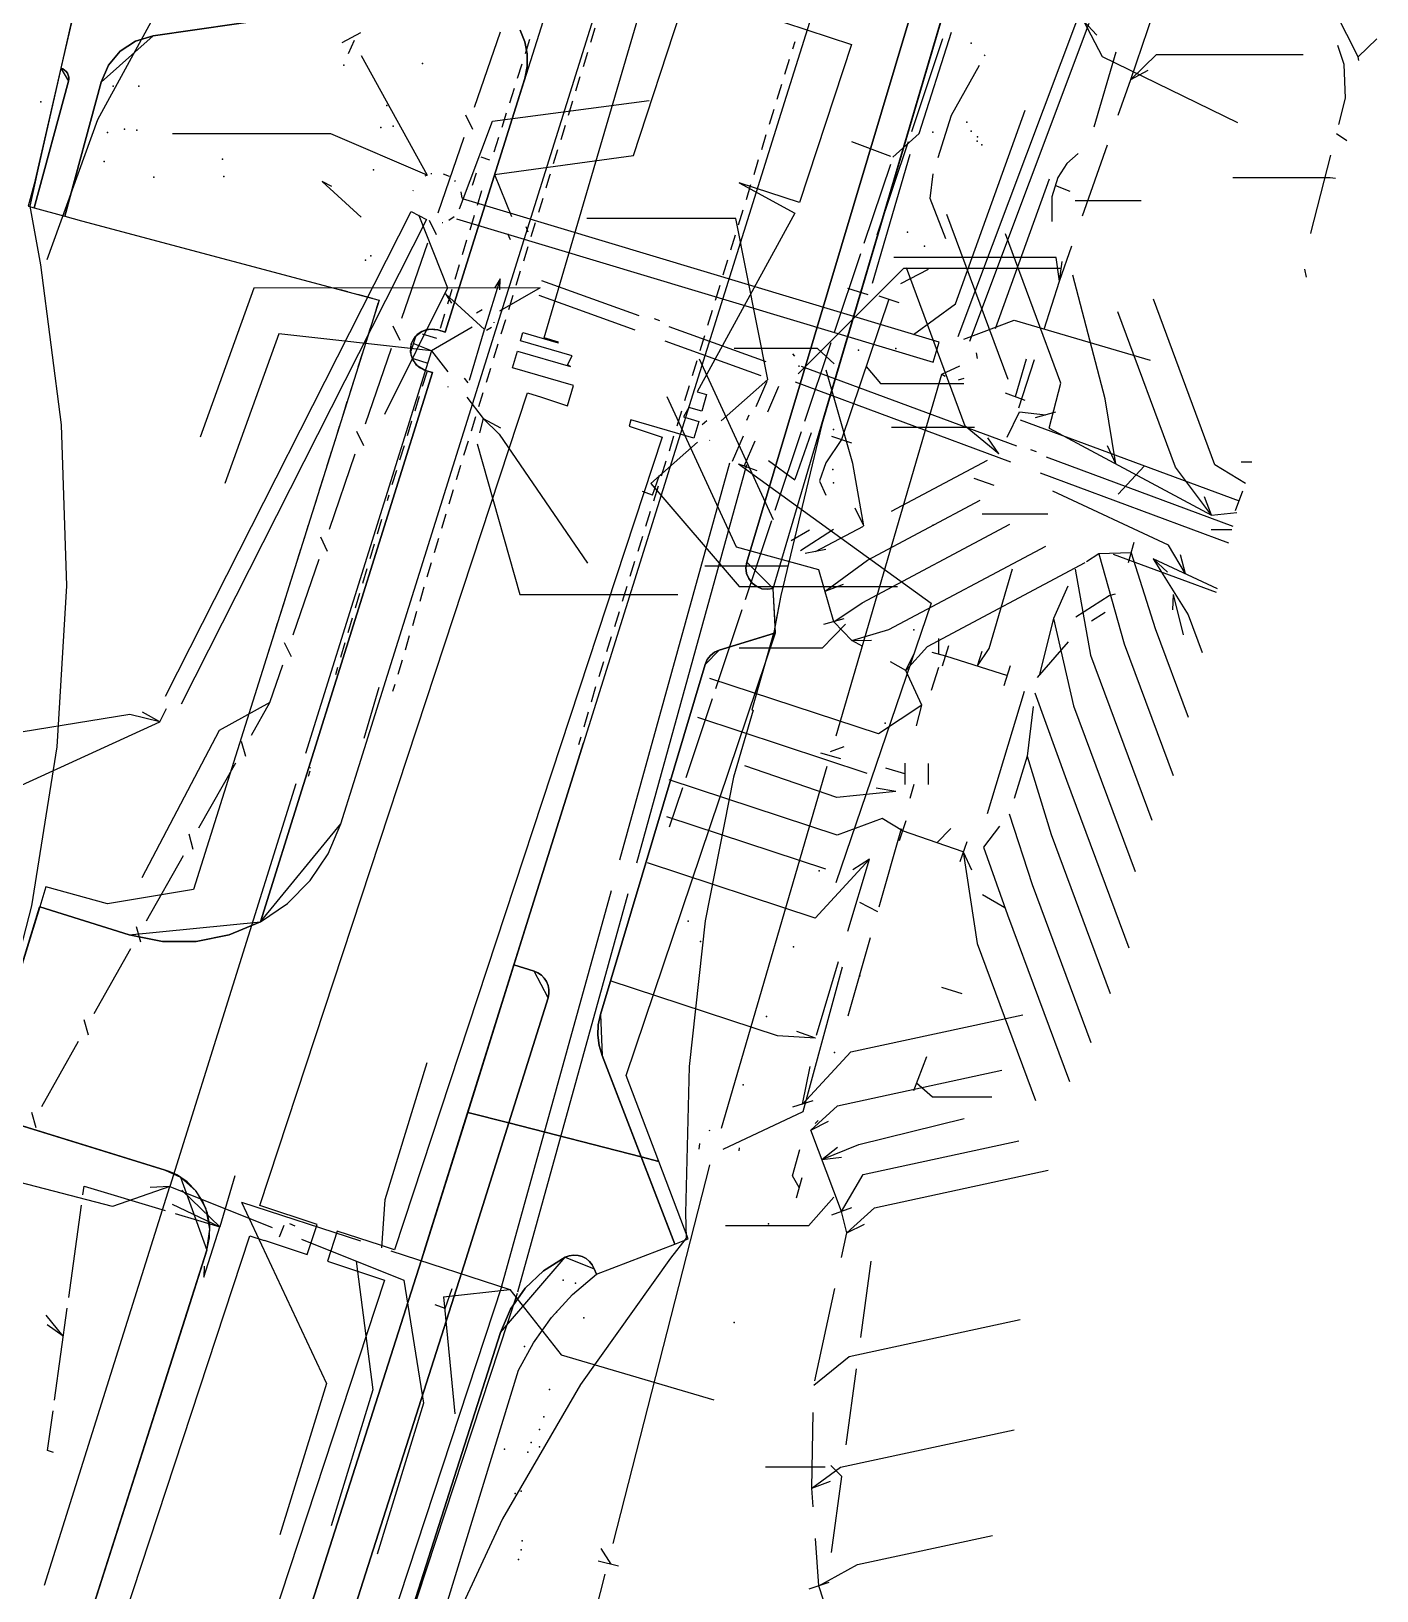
# Model space of a CAD drawing. Header units: metres. Extents: x -3782 to -2031, y 18790 to 19846.
# Drawn here: x -2142.6 to -2079, y 19053.6 to 19127.3 of the extents above; entities that cross this region are included whole.
import ezdxf

# ---------------------------------------------------------------- set-up
doc = ezdxf.new("R2010")
doc.units = ezdxf.units.M
for name, color, linetype in [('BOUNDARY', 7, 'Continuous'), ('CURB', 7, 'Continuous'), ('ELECTR_CABLE', 7, 'Continuous'), ('ELECTR_CABLE_COMM', 7, 'Continuous'), ('GRASS', 7, 'Continuous'), ('GROUND', 7, 'Continuous'), ('OVERHEAD_POWER_LINE', 7, 'Continuous'), ('ROAD', 7, 'Continuous'), ('SEWER', 7, 'Continuous'), ('SIDEWALK_PATH', 7, 'Continuous'), ('TREE', 7, 'Continuous'), ('WATER_PIPELINE', 7, 'Continuous')]:
    doc.layers.add(name, color=color, linetype=linetype)

msp = doc.modelspace()

# ---------------------------------------------------------------- linework, layer by layer
at = {"layer": 'BOUNDARY'}
for points in [[(-2091.079, 19156.528), (-2105.204, 19108.725), (-2107.142, 19100.647), (-2107.467, 19098.893), (-2108.511, 19095.242), (-2108.447, 19095.223), (-2109.368, 19092.055), (-2110.718, 19085.263), (-2111.475, 19078.379), (-2111.634, 19071.456), (-2111.61, 19070.267), (-2112.345, 19069.33), (-2116.601, 19063.353), (-2120.292, 19057.011), (-2123.386, 19050.358)], [(-2157.406, 19035.414), (-2148.479, 19064.667), (-2148.451, 19064.76), (-2147.993, 19066.266), (-2145.533, 19074.277), (-2144.415, 19078.288), (-2143.396, 19082.346), (-2143.465, 19082.363), (-2142.536, 19085.97), (-2141.348, 19093.495), (-2140.88, 19101.098), (-2141.138, 19108.712), (-2142.119, 19116.267), (-2142.615, 19119.043), (-2142.255, 19120.694), (-2140.584, 19128.065)]]:
    msp.add_lwpolyline(points, dxfattribs=at)
at = {"layer": 'CURB'}
for points in [[(-2089.651, 19166.032), (-2108.742, 19102.222), (-2107.493, 19100.979)], [(-2136.803, 19127.099), (-2123.015, 19129.089)], [(-2116.118, 19126.795), (-2115.913, 19127.466)], [(-2139.271, 19124.911), (-2136.803, 19127.099)], [(-2119.012, 19126.92), (-2119.228, 19126.238)], [(-2106.572, 19126.474), (-2106.462, 19126.828)], [(-2116.47, 19125.647), (-2116.265, 19126.317)], [(-2106.94, 19125.288), (-2106.72, 19125.997)], [(-2141.171, 19125.566), (-2140.813, 19124.951)], [(-2119.379, 19125.761), (-2119.595, 19125.078)], [(-2116.821, 19124.499), (-2116.616, 19125.169)], [(-2140.813, 19124.951), (-2142.427, 19118.968)], [(-2140.979, 19118.577), (-2139.271, 19124.911)], [(-2119.746, 19124.602), (-2119.962, 19123.919)], [(-2107.308, 19124.102), (-2107.088, 19124.811)], [(-2117.173, 19123.351), (-2116.968, 19124.021)], [(-2120.112, 19123.443), (-2120.328, 19122.76)], [(-2107.676, 19122.917), (-2107.456, 19123.625)], [(-2120.479, 19122.284), (-2120.695, 19121.601)], [(-2117.525, 19122.202), (-2117.319, 19122.873)], [(-2108.04, 19121.729), (-2107.823, 19122.439)], [(-2117.876, 19121.054), (-2117.671, 19121.724)], [(-2120.897, 19121.225), (-2121.297, 19121.355)], [(-2108.402, 19120.542), (-2108.186, 19121.251)], [(-2121.544, 19120.6), (-2121.733, 19120.021)], [(-2118.229, 19119.906), (-2118.05, 19120.487)], [(-2118.05, 19120.487), (-2118.023, 19120.576)], [(-2108.765, 19119.355), (-2108.548, 19120.064)], [(-2121.289, 19119.763), (-2121.495, 19119.078)], [(-2118.582, 19118.758), (-2118.376, 19119.428)], [(-2142.427, 19118.968), (-2140.979, 19118.577)], [(-2121.638, 19118.599), (-2121.844, 19117.913)], [(-2109.128, 19118.167), (-2108.911, 19118.876)], [(-2118.935, 19117.61), (-2118.729, 19118.28)], [(-2121.988, 19117.434), (-2122.194, 19116.749)], [(-2119.288, 19116.463), (-2119.082, 19117.133)], [(-2109.491, 19116.98), (-2109.274, 19117.689)], [(-2109.854, 19115.792), (-2109.637, 19116.502)], [(-2122.337, 19116.27), (-2122.543, 19115.585)], [(-2119.641, 19115.315), (-2119.435, 19115.985)], [(-2127.97, 19115.112), (-2127.623, 19115.016)], [(-2127.141, 19114.883), (-2126.448, 19114.691)], [(-2122.687, 19115.106), (-2122.893, 19114.42)], [(-2119.995, 19114.167), (-2119.788, 19114.837)], [(-2110.216, 19114.605), (-2110, 19115.314)], [(-2126.18, 19114.442), (-2126.396, 19113.756)], [(-2110.579, 19113.418), (-2110.363, 19114.127)], [(-2123.036, 19113.941), (-2123.242, 19113.256)], [(-2120.348, 19113.019), (-2120.142, 19113.689)], [(-2126.546, 19113.279), (-2126.762, 19112.593)], [(-2124.405, 19112.868), (-2124.618, 19112.185)], [(-2123.39, 19112.785), (-2124.074, 19112.998)], [(-2110.942, 19112.23), (-2110.725, 19112.939)], [(-2126.912, 19112.116), (-2127.128, 19111.43)], [(-2120.701, 19111.871), (-2120.495, 19112.541)], [(-2123.601, 19111.177), (-2131.737, 19085.223)], [(-2124.508, 19111.843), (-2123.824, 19111.63)], [(-2123.874, 19111.204), (-2124.085, 19110.52)], [(-2121.054, 19110.724), (-2120.848, 19111.394)], [(-2111.305, 19111.043), (-2111.088, 19111.752)], [(-2127.278, 19110.953), (-2127.494, 19110.267)], [(-2111.668, 19109.855), (-2111.451, 19110.565)], [(-2127.644, 19109.79), (-2127.86, 19109.104)], [(-2124.232, 19110.042), (-2124.443, 19109.358)], [(-2121.407, 19109.576), (-2121.201, 19110.246)], [(-2121.76, 19108.428), (-2121.554, 19109.098)], [(-2112.036, 19108.67), (-2111.815, 19109.378)], [(-2128.01, 19108.627), (-2128.226, 19107.941)], [(-2124.59, 19108.88), (-2124.8, 19108.196)], [(-2112.405, 19107.484), (-2112.185, 19108.192)], [(-2128.376, 19107.464), (-2128.592, 19106.778)], [(-2124.948, 19107.718), (-2125.158, 19107.034)], [(-2122.113, 19107.28), (-2121.907, 19107.95)], [(-2122.403, 19106.339), (-2122.26, 19106.802)], [(-2112.774, 19106.299), (-2112.554, 19107.007)], [(-2128.742, 19106.301), (-2128.958, 19105.615)], [(-2125.305, 19106.556), (-2125.516, 19105.872)], [(-2122.465, 19106.132), (-2122.403, 19106.339)], [(-2125.663, 19105.394), (-2125.75, 19105.112)], [(-2122.811, 19104.982), (-2122.609, 19105.653)], [(-2113.143, 19105.113), (-2112.923, 19105.821)], [(-2129.108, 19105.138), (-2129.324, 19104.451)], [(-2123.156, 19103.832), (-2122.954, 19104.503)], [(-2113.512, 19103.928), (-2113.292, 19104.636)], [(-2129.474, 19103.975), (-2129.69, 19103.288)], [(-2126.012, 19104.23), (-2126.216, 19103.544)], [(-2126.358, 19103.064), (-2126.562, 19102.378)], [(-2123.501, 19102.682), (-2123.3, 19103.353)], [(-2113.882, 19102.742), (-2113.661, 19103.45)], [(-2129.84, 19102.811), (-2129.996, 19102.316)], [(-2130.206, 19101.648), (-2130.422, 19100.962)], [(-2126.705, 19101.899), (-2126.908, 19101.213)], [(-2123.847, 19101.531), (-2123.645, 19102.203)], [(-2114.251, 19101.557), (-2114.03, 19102.265)], [(-2124.192, 19100.381), (-2123.991, 19101.052)], [(-2114.62, 19100.371), (-2114.399, 19101.079)], [(-2130.572, 19100.485), (-2130.788, 19099.799)], [(-2127.051, 19100.734), (-2127.255, 19100.047)], [(-2127.397, 19099.568), (-2127.601, 19098.882)], [(-2124.538, 19099.231), (-2124.336, 19099.902)], [(-2114.989, 19099.186), (-2114.769, 19099.894)], [(-2130.938, 19099.322), (-2131.154, 19098.636)], [(-2124.883, 19098.081), (-2124.682, 19098.752)], [(-2107.379, 19098.872), (-2110.043, 19098.06), (-2110.71, 19097.39), (-2115.661, 19080.842), (-2115.586, 19078.903), (-2112.151, 19069.99)], [(-2115.358, 19098), (-2115.138, 19098.709)], [(-2131.304, 19098.159), (-2131.412, 19097.816)], [(-2127.743, 19098.403), (-2127.947, 19097.717)], [(-2128.09, 19097.237), (-2128.192, 19096.894)], [(-2125.229, 19096.931), (-2125.027, 19097.602)], [(-2115.727, 19096.815), (-2115.507, 19097.523)], [(-2125.473, 19096.116), (-2125.372, 19096.452)], [(-2116.086, 19095.626), (-2115.876, 19096.337)], [(-2116.439, 19094.436), (-2116.229, 19095.147)], [(-2117.956, 19088.91), (-2116.46, 19093.682)], [(-2116.687, 19093.601), (-2116.581, 19093.957)], [(-2131.737, 19085.223), (-2127.93, 19089.856), (-2127.318, 19091.807)], [(-2119.152, 19085.094), (-2117.956, 19088.91)], [(-2138.794, 19084.875), (-2137.934, 19084.608), (-2131.737, 19085.223)], [(-2124.007, 19069.609), (-2119.152, 19085.094)], [(-2122.098, 19069.01), (-2118.14, 19081.636), (-2118.799, 19082.891), (-2119.751, 19083.185)], [(-2144.947, 19076.185), (-2136.235, 19073.489), (-2135.519, 19073.159)], [(-2135.519, 19073.159), (-2134.263, 19069.709)], [(-2166.608, 18954.059), (-2142.045, 19013.167), (-2124.015, 19069.583)], [(-2134.73, 19014.531), (-2135.257, 19014.428), (-2136.402, 19015.713), (-2120.391, 19065.812), (-2117.33, 19069.366), (-2115.953, 19068.826), (-2115.853, 19068.563)], [(-2134.263, 19069.709), (-2135.184, 19066.825)], [(-2174.459, 18936.192), (-2140.137, 19012.567), (-2122.098, 19069.01)], [(-2135.184, 19066.825), (-2141.273, 19047.774)]]:
    msp.add_lwpolyline(points, dxfattribs=at)
at = {"layer": 'ELECTR_CABLE'}
for points in [[(-2079.837, 19126.11), (-2081.446, 19129.287)], [(-2090.591, 19125.028), (-2089.518, 19128.179)], [(-2099.488, 19126.959), (-2100.96, 19122.556)], [(-2100.6, 19122.485), (-2099.059, 19127.275)], [(-2080.502, 19125.738), (-2080.808, 19126.642)], [(-2079.837, 19126.11), (-2078.961, 19126.961)], [(-2097.502, 19126.149), (-2097.476, 19126.196)], [(-2091.299, 19126.327), (-2092.34, 19122.771)], [(-2090.591, 19125.028), (-2089.371, 19126.213)], [(-2089.371, 19126.213), (-2082.435, 19126.213)], [(-2079.819, 19125.923), (-2079.837, 19126.11)], [(-2099.068, 19123.339), (-2097.746, 19125.712)], [(-2090.591, 19125.028), (-2089.771, 19125.476)], [(-2080.443, 19124.144), (-2080.502, 19125.738)], [(-2091.185, 19123.352), (-2090.591, 19125.028)], [(-2080.761, 19122.907), (-2080.443, 19124.144)], [(-2099.693, 19121.352), (-2099.068, 19123.339)], [(-2101.838, 19121.367), (-2100.6, 19122.485)], [(-2080.87, 19122.483), (-2080.385, 19122.141)], [(-2103.794, 19122.097), (-2101.95, 19121.409)], [(-2101.119, 19122.082), (-2102.591, 19117.679)], [(-2093.073, 19121.529), (-2093.608, 19121.057)], [(-2092.873, 19118.587), (-2091.686, 19121.939)], [(-2082.082, 19117.769), (-2081.134, 19121.455)], [(-2101.958, 19121.007), (-2103.204, 19117.274)], [(-2093.608, 19121.057), (-2094.035, 19120.394)], [(-2100.069, 19119.401), (-2099.939, 19120.571)], [(-2094.035, 19120.394), (-2094.327, 19119.483)], [(-2094.154, 19120.023), (-2093.476, 19119.757)], [(-2081.169, 19120.387), (-2085.764, 19120.387)], [(-2080.912, 19120.359), (-2081.169, 19120.387)], [(-2099.333, 19117.496), (-2100.069, 19119.401)], [(-2094.327, 19119.483), (-2094.327, 19118.325)], [(-2093.22, 19119.309), (-2090.105, 19119.309)], [(-2096.389, 19110.849), (-2099.286, 19118.647)], [(-2082.085, 19117.748), (-2082.082, 19117.769)], [(-2093.896, 19110.683), (-2096.514, 19117.73)], [(-2093.967, 19115.498), (-2093.374, 19117.174)], [(-2103.362, 19116.8), (-2104.609, 19113.068)], [(-2094.119, 19116.617), (-2101.791, 19116.617)], [(-2093.967, 19115.498), (-2094.119, 19116.617)], [(-2093.967, 19115.498), (-2093.84, 19116.423)], [(-2101.468, 19115.39), (-2100.158, 19116.062)], [(-2098.416, 19108.655), (-2101.192, 19116.127)], [(-2091.81, 19109.938), (-2093.33, 19115.778)], [(-2082.291, 19115.692), (-2082.363, 19116.071)], [(-2103.011, 19114.847), (-2103.96, 19115.16)], [(-2094.693, 19113.224), (-2093.967, 19115.498)], [(-2102.033, 19114.655), (-2104.271, 19108.013)], [(-2102.506, 19114.815), (-2101.559, 19114.495)], [(-2086.611, 19106.815), (-2089.523, 19114.652)], [(-2088.472, 19106.715), (-2091.199, 19114.054)], [(-2105.405, 19112.32), (-2109.337, 19112.32)], [(-2104.767, 19112.593), (-2106.013, 19108.861)], [(-2104.611, 19111.591), (-2105.405, 19112.32)], [(-2107.475, 19104.222), (-2110.972, 19111.817)], [(-2103.737, 19106.878), (-2104.998, 19111.297)], [(-2103.107, 19111.465), (-2102.421, 19110.661)], [(-2095.53, 19111.814), (-2096.052, 19110.036)], [(-2095.876, 19109.52), (-2095.15, 19111.795)], [(-2102.421, 19110.661), (-2098.489, 19110.661)], [(-2094.45, 19108.559), (-2093.896, 19110.683)], [(-2109.237, 19102.925), (-2112.511, 19110.037)], [(-2095.582, 19109.864), (-2096.521, 19110.208)], [(-2091.302, 19106.87), (-2091.81, 19109.938)], [(-2096.437, 19108.127), (-2095.856, 19109.32)], [(-2095.856, 19109.32), (-2094.62, 19109.186)], [(-2095.816, 19108.949), (-2085.475, 19105.124)], [(-2095.103, 19109.055), (-2094.137, 19109.317)], [(-2106.172, 19108.386), (-2107.418, 19104.654)], [(-2106.457, 19106.135), (-2105.681, 19108.347)], [(-2097.977, 19108.585), (-2101.909, 19108.585)], [(-2096.823, 19107.335), (-2098.416, 19108.655)], [(-2094.45, 19108.559), (-2086.772, 19104.439)], [(-2104.271, 19108.013), (-2105, 19106.913)], [(-2104.744, 19108.172), (-2103.797, 19107.853)], [(-2096.823, 19107.335), (-2097.357, 19108.102)], [(-2091.302, 19106.87), (-2091.696, 19107.717)], [(-2106.473, 19106.088), (-2107.717, 19107.006)], [(-2105, 19106.913), (-2105.304, 19106.061)], [(-2103.214, 19103.934), (-2103.737, 19106.878)], [(-2101.906, 19104.63), (-2097.369, 19107.044)], [(-2089.94, 19106.776), (-2091.191, 19105.428)], [(-2086.772, 19104.439), (-2088.472, 19106.715)], [(-2085.174, 19105.935), (-2086.611, 19106.815)], [(-2084.877, 19106.94), (-2085.368, 19106.94)], [(-2105.31, 19106.046), (-2105.004, 19105.385)], [(-2097.055, 19105.837), (-2097.994, 19106.18)], [(-2088.813, 19103.018), (-2094.278, 19105.578)], [(-2086.772, 19104.439), (-2087.11, 19105.31)], [(-2085.648, 19104.655), (-2085.301, 19105.593)], [(-2103.214, 19103.934), (-2103.618, 19104.776)], [(-2103.045, 19102.322), (-2097.717, 19105.157)], [(-2097.623, 19104.509), (-2094.508, 19104.509)], [(-2086.772, 19104.439), (-2085.579, 19104.563)], [(-2107.576, 19104.18), (-2108.822, 19100.447)], [(-2106.207, 19102.777), (-2104.639, 19103.781)], [(-2105.499, 19102.718), (-2103.23, 19103.925)], [(-2103.288, 19100.299), (-2096.307, 19104.013)], [(-2106.651, 19103.243), (-2105.787, 19103.747)], [(-2090.442, 19103.15), (-2090.708, 19102.186)], [(-2085.822, 19103.742), (-2086.793, 19103.742)], [(-2105.334, 19101.864), (-2109.237, 19102.925)], [(-2105.008, 19102.813), (-2105.99, 19102.623)], [(-2105.046, 19100.856), (-2103.045, 19102.322)], [(-2102.025, 19099.035), (-2094.607, 19102.983)], [(-2092.1, 19102.61), (-2092.689, 19102.229)], [(-2090.575, 19102.668), (-2092.1, 19102.61)], [(-2092.1, 19102.61), (-2090.905, 19098.359)], [(-2090.575, 19102.668), (-2089.443, 19099.091)], [(-2086.5, 19100.958), (-2089.539, 19102.382)], [(-2089.539, 19102.382), (-2087.881, 19099.723)], [(-2089.539, 19102.382), (-2088.851, 19101.751)], [(-2087.999, 19101.661), (-2088.813, 19103.018)], [(-2087.999, 19101.661), (-2088.248, 19102.561)], [(-2106.798, 19102.035), (-2110.73, 19102.035)], [(-2104.632, 19099.404), (-2105.334, 19101.864)], [(-2100.197, 19098.237), (-2092.748, 19102.201)], [(-2097.287, 19098.133), (-2096.19, 19101.909)], [(-2093.214, 19101.89), (-2092.5, 19097.827)], [(-2105.046, 19100.856), (-2104.173, 19101.186)], [(-2093.568, 19101.09), (-2094.244, 19099.563)], [(-2104.632, 19099.404), (-2103.288, 19100.299)], [(-2093.188, 19099.634), (-2091.616, 19100.637)], [(-2091.616, 19100.637), (-2091.321, 19100.729)], [(-2088.595, 19100.69), (-2088.617, 19099.963)], [(-2088.595, 19100.69), (-2088.111, 19098.778)], [(-2108.981, 19099.973), (-2110.227, 19096.24)], [(-2104.151, 19099.541), (-2105.113, 19099.267)], [(-2103.781, 19098.523), (-2104.632, 19099.404)], [(-2094.244, 19099.563), (-2094.919, 19096.862)], [(-2094.244, 19099.563), (-2093.298, 19095.433)], [(-2091.81, 19099.833), (-2092.441, 19099.439)], [(-2087.881, 19099.723), (-2087.222, 19097.949)], [(-2104.084, 19099.295), (-2105.174, 19098.153)], [(-2103.781, 19098.523), (-2102.025, 19099.035)], [(-2099.672, 19097.885), (-2099.672, 19098.613)], [(-2089.443, 19099.091), (-2087.885, 19094.897)], [(-2105.174, 19098.153), (-2109.107, 19098.153)], [(-2103.781, 19098.523), (-2102.847, 19098.535)], [(-2103.263, 19098.234), (-2103.781, 19098.523)], [(-2101.23, 19097.098), (-2100.197, 19098.237)], [(-2101.23, 19097.098), (-2100.811, 19097.933)], [(-2099.995, 19097.969), (-2099.344, 19097.8)], [(-2099.496, 19097.324), (-2099.191, 19098.276)], [(-2097.834, 19097.318), (-2097.287, 19098.133)], [(-2097.834, 19097.318), (-2097.61, 19098.01)], [(-2093.555, 19098.46), (-2095.01, 19096.764)], [(-2090.905, 19098.359), (-2088.596, 19092.143)], [(-2101.23, 19097.098), (-2101.953, 19097.502)], [(-2100.013, 19096.168), (-2099.669, 19097.261)], [(-2099.344, 19097.8), (-2096.424, 19096.867)], [(-2096.576, 19096.391), (-2096.272, 19097.343)], [(-2092.5, 19097.827), (-2089.601, 19090.023)], [(-2102.514, 19094.099), (-2110.488, 19096.728)], [(-2100.474, 19095.456), (-2101.23, 19097.098)], [(-2110.385, 19095.766), (-2111.632, 19092.033)], [(-2097.361, 19090.348), (-2095.619, 19096.127)], [(-2095.124, 19096.043), (-2093.63, 19091.909)], [(-2100.474, 19095.456), (-2102.514, 19094.099)], [(-2100.715, 19094.485), (-2100.474, 19095.456)], [(-2095.203, 19095.392), (-2095.488, 19093.049)], [(-2093.298, 19095.433), (-2090.388, 19087.602)], [(-2103.046, 19092.237), (-2111.06, 19094.879)], [(-2101.273, 19092.718), (-2101.279, 19091.718)], [(-2100.165, 19092.711), (-2100.171, 19091.711)], [(-2095.488, 19093.049), (-2096.109, 19091.049)], [(-2095.488, 19093.049), (-2094.361, 19089.348)], [(-2104.492, 19091.094), (-2108.834, 19092.597)], [(-2101.276, 19092.218), (-2102.173, 19092.477)], [(-2104.475, 19089.311), (-2112.415, 19091.929)], [(-2111.79, 19091.559), (-2112.413, 19089.693)], [(-2101.701, 19091.378), (-2104.492, 19091.094)], [(-2101.701, 19091.378), (-2102.622, 19091.535)], [(-2101.021, 19091.072), (-2100.834, 19091.726)], [(-2093.63, 19091.909), (-2090.691, 19083.998)], [(-2105.006, 19087.714), (-2112.516, 19090.191)], [(-2102.346, 19090.104), (-2104.475, 19089.311)], [(-2101.383, 19089.523), (-2102.346, 19090.104)], [(-2101.219, 19089.995), (-2101.547, 19089.051)], [(-2096.334, 19090.326), (-2095.258, 19086.987)], [(-2102.486, 19085.927), (-2101.432, 19089.63)], [(-2098.512, 19088.529), (-2101.383, 19089.523)], [(-2099.759, 19088.961), (-2099.105, 19089.628)], [(-2096.792, 19089.741), (-2097.562, 19088.756)], [(-2094.361, 19089.348), (-2091.57, 19081.836)], [(-2098.348, 19089.001), (-2098.676, 19088.057)], [(-2098.512, 19088.529), (-2097.851, 19084.194)], [(-2098.512, 19088.529), (-2098.129, 19087.677)], [(-2097.562, 19088.756), (-2096.422, 19085.558)], [(-2105.505, 19085.387), (-2113.438, 19088.003)], [(-2102.945, 19088.178), (-2105.505, 19085.387)], [(-2103.97, 19084.777), (-2102.945, 19088.178)], [(-2102.945, 19088.178), (-2103.738, 19087.684)], [(-2095.258, 19086.987), (-2092.482, 19079.515)], [(-2102.553, 19085.693), (-2103.397, 19086.136)], [(-2097.604, 19086.511), (-2096.55, 19085.899)], [(-2096.422, 19085.558), (-2093.495, 19077.68)], [(-2103.952, 19080.782), (-2102.897, 19084.485)], [(-2097.851, 19084.194), (-2095.097, 19076.782)], [(-2105.452, 19079.858), (-2104.403, 19083.34)], [(-2107.299, 19079.834), (-2115.199, 19082.439)], [(-2099.537, 19082.135), (-2098.585, 19081.829)], [(-2103.824, 19079.078), (-2095.701, 19080.833)], [(-2105.491, 19079.73), (-2107.299, 19079.834)], [(-2105.491, 19079.73), (-2106.375, 19080.031)], [(-2106.104, 19076.605), (-2103.824, 19079.078)], [(-2100.254, 19078.836), (-2100.864, 19077.226)], [(-2106.104, 19076.605), (-2105.754, 19078.389)], [(-2104.451, 19076.532), (-2096.68, 19078.211)], [(-2100.718, 19077.613), (-2099.972, 19076.946)], [(-2105.627, 19076.754), (-2106.581, 19076.456)], [(-2105.722, 19075.377), (-2104.451, 19076.532)], [(-2099.972, 19076.946), (-2097.16, 19076.946)], [(-2105.722, 19075.377), (-2104.888, 19075.797)], [(-2105.507, 19075.693), (-2105.364, 19075.824)], [(-2103.45, 19074.705), (-2098.462, 19075.926)], [(-2104.268, 19071.529), (-2105.722, 19075.377)], [(-2106.577, 19073.219), (-2106.244, 19074.456)], [(-2105.2, 19073.995), (-2103.45, 19074.705)], [(-2105.2, 19073.995), (-2104.46, 19074.565)], [(-2103.236, 19073.283), (-2095.887, 19074.871)], [(-2105.2, 19073.995), (-2104.272, 19074.102)], [(-2106.262, 19072.657), (-2106.577, 19073.219)], [(-2106.394, 19072.175), (-2106.13, 19073.139)], [(-2104.268, 19071.529), (-2103.236, 19073.283)], [(-2102.704, 19071.706), (-2094.49, 19073.481)], [(-2140.127, 19072.321), (-2140.072, 19072.721)], [(-2140.072, 19072.721), (-2136.239, 19071.581)], [(-2104.63, 19072.21), (-2105.821, 19070.858)], [(-2140.799, 19067.465), (-2140.196, 19071.826)], [(-2135.76, 19071.439), (-2133.65, 19070.811)], [(-2103.8, 19071.706), (-2104.736, 19071.352)], [(-2104.008, 19070.516), (-2104.268, 19071.529)], [(-2104.008, 19070.516), (-2102.704, 19071.706)], [(-2105.821, 19070.858), (-2109.754, 19070.858)], [(-2104.008, 19070.516), (-2103.175, 19070.938)], [(-2104.261, 19069.355), (-2104.008, 19070.516)], [(-2103.35, 19065.583), (-2102.859, 19069.185)], [(-2105.532, 19063.525), (-2104.581, 19067.89)], [(-2141.471, 19062.609), (-2140.868, 19066.969)], [(-2141.053, 19065.631), (-2141.86, 19066.63)], [(-2141.053, 19065.631), (-2141.813, 19066.174)], [(-2103.903, 19064.676), (-2095.814, 19066.423)], [(-2105.578, 19063.315), (-2103.903, 19064.676)], [(-2104.043, 19060.495), (-2103.553, 19064.097)], [(-2141.8, 19060.23), (-2141.539, 19062.113)], [(-2105.665, 19058.457), (-2105.601, 19062.03)], [(-2104.313, 19059.441), (-2096.099, 19061.216)], [(-2141.512, 19060.145), (-2141.8, 19060.23)], [(-2105.039, 19059.447), (-2107.852, 19059.447)], [(-2105.665, 19058.457), (-2104.313, 19059.441)], [(-2104.246, 19059.013), (-2104.764, 19059.524)], [(-2104.737, 19055.407), (-2104.246, 19059.009)], [(-2105.665, 19058.457), (-2104.79, 19058.785)], [(-2105.602, 19057.565), (-2105.665, 19058.457)], [(-2105.338, 19053.841), (-2105.496, 19056.069)], [(-2103.516, 19054.843), (-2097.125, 19056.223)], [(-2105.338, 19053.841), (-2103.516, 19054.843)], [(-2104.863, 19053.997), (-2105.813, 19053.685)], [(-2104.906, 19052.53), (-2105.338, 19053.841)]]:
    msp.add_lwpolyline(points, dxfattribs=at)
at = {"layer": 'ELECTR_CABLE_COMM'}
for points in [[(-2121.619, 19123.721), (-2120.392, 19127.289)], [(-2121.698, 19122.675), (-2122.027, 19123.348)], [(-2123.334, 19118.734), (-2122.107, 19122.302)], [(-2123.413, 19117.688), (-2123.742, 19118.362)], [(-2125.048, 19113.747), (-2123.821, 19117.316)], [(-2125.128, 19112.701), (-2125.456, 19113.375)], [(-2126.763, 19108.76), (-2125.536, 19112.329)], [(-2126.842, 19107.714), (-2127.171, 19108.388)], [(-2128.477, 19103.774), (-2127.25, 19107.342)], [(-2128.557, 19102.728), (-2128.886, 19103.401)], [(-2130.192, 19098.787), (-2128.965, 19102.355)], [(-2130.271, 19097.741), (-2130.6, 19098.414)], [(-2131.293, 19095.584), (-2130.68, 19097.368)], [(-2131.293, 19095.584), (-2133.684, 19094.264)], [(-2132.163, 19094.043), (-2131.293, 19095.584)], [(-2133.684, 19094.264), (-2137.337, 19087.299)], [(-2132.431, 19093.029), (-2132.632, 19093.751)], [(-2134.641, 19089.656), (-2132.901, 19092.737)], [(-2134.909, 19088.642), (-2135.11, 19089.364)], [(-2137.118, 19085.269), (-2135.378, 19088.35)], [(-2137.387, 19084.254), (-2137.587, 19084.977)], [(-2139.596, 19080.881), (-2137.856, 19083.962)], [(-2139.864, 19079.867), (-2140.065, 19080.589)], [(-2142.073, 19076.494), (-2140.333, 19079.575)], [(-2142.342, 19075.48), (-2142.543, 19076.202)]]:
    msp.add_lwpolyline(points, dxfattribs=at)
at = {"layer": 'GRASS'}
for points in [[(-2084.495, 19173.784), (-2086.909, 19174.409), (-2089.651, 19166.032), (-2108.742, 19102.222), (-2108.784, 19101.954), (-2108.754, 19101.69), (-2108.654, 19101.442), (-2108.49, 19101.227), (-2108.274, 19101.063), (-2108.026, 19100.965), (-2107.761, 19100.936), (-2107.493, 19100.979), (-2088.335, 19165.814), (-2086.584, 19169.416), (-2085.535, 19170.251)], [(-2140.813, 19124.951), (-2140.797, 19125.049), (-2140.8, 19125.147), (-2140.822, 19125.242), (-2140.863, 19125.332), (-2140.921, 19125.412), (-2140.992, 19125.479), (-2141.076, 19125.53), (-2141.168, 19125.565), (-2142.433, 19120.081), (-2142.713, 19119.045), (-2142.428, 19118.967)], [(-2107.379, 19098.872), (-2110.043, 19098.06), (-2110.269, 19097.96), (-2110.461, 19097.809), (-2110.61, 19097.617), (-2110.71, 19097.39), (-2115.661, 19080.842), (-2115.763, 19080.357), (-2115.785, 19079.866), (-2115.726, 19079.378), (-2115.586, 19078.903), (-2113.739, 19074.111), (-2112.904, 19073.897), (-2114.448, 19077.966)], [(-2118.14, 19081.636), (-2118.1, 19081.829), (-2118.099, 19082.025), (-2118.135, 19082.217), (-2118.209, 19082.4), (-2118.318, 19082.565), (-2118.455, 19082.704), (-2118.617, 19082.814), (-2118.799, 19082.891), (-2119.751, 19083.185), (-2121.936, 19076.215), (-2119.996, 19075.717)], [(-2112.904, 19073.897), (-2113.739, 19074.111), (-2112.151, 19069.99), (-2111.514, 19070.235)]]:
    msp.add_lwpolyline(points, close=True, dxfattribs=at)
for points in [[(-2123.015, 19129.089), (-2136.803, 19127.099), (-2137.645, 19126.847), (-2138.364, 19126.374), (-2138.92, 19125.717), (-2139.271, 19124.911), (-2140.981, 19118.567), (-2140.19, 19118.349), (-2126.129, 19114.603), (-2134.894, 19086.754), (-2138.97, 19086.064), (-2141.879, 19086.869), (-2142.171, 19085.923), (-2137.934, 19084.608), (-2136.362, 19084.289), (-2134.773, 19084.288), (-2133.216, 19084.601), (-2131.737, 19085.223), (-2123.601, 19111.177), (-2123.949, 19111.286), (-2124.297, 19111.477), (-2124.536, 19111.777), (-2124.646, 19112.144), (-2124.604, 19112.539), (-2124.413, 19112.887), (-2124.113, 19113.126), (-2123.746, 19113.236), (-2123.351, 19113.194), (-2123.003, 19113.085), (-2119.244, 19125.074), (-2119.124, 19125.654), (-2119.119, 19126.241), (-2119.229, 19126.818), (-2119.451, 19127.367)], [(-2140.137, 19012.567), (-2122.098, 19069.01), (-2119.996, 19075.717), (-2121.936, 19076.215), (-2124.011, 19069.596), (-2142.045, 19013.167)], [(-2134.73, 19014.531), (-2119.541, 19064.038), (-2118.831, 19065.331), (-2117.972, 19066.525), (-2116.976, 19067.606), (-2115.853, 19068.563), (-2115.953, 19068.826), (-2116.047, 19069.012), (-2116.177, 19069.173), (-2116.337, 19069.304), (-2116.522, 19069.4), (-2116.723, 19069.456), (-2116.929, 19069.469), (-2117.134, 19069.439), (-2117.33, 19069.366), (-2118.354, 19068.725), (-2119.222, 19067.901), (-2119.909, 19066.92), (-2120.391, 19065.812), (-2136.402, 19015.713)]]:
    msp.add_lwpolyline(points, dxfattribs=at)
at = {"layer": 'GROUND'}
for points in [[(-2091.079, 19156.528), (-2105.204, 19108.725), (-2107.142, 19100.647), (-2107.4, 19099.255), (-2107.493, 19100.979), (-2107.761, 19100.936), (-2108.026, 19100.965), (-2108.274, 19101.063), (-2108.49, 19101.227), (-2108.654, 19101.442), (-2108.754, 19101.69), (-2108.784, 19101.954), (-2108.742, 19102.222), (-2089.651, 19166.032)], [(-2143.465, 19082.363), (-2142.536, 19085.97), (-2141.348, 19093.495), (-2140.88, 19101.098), (-2141.138, 19108.712), (-2142.119, 19116.267), (-2142.615, 19119.043), (-2142.255, 19120.694), (-2141.152, 19125.559), (-2141.076, 19125.53), (-2140.992, 19125.479), (-2140.921, 19125.412), (-2140.863, 19125.332), (-2140.822, 19125.242), (-2140.8, 19125.147), (-2140.797, 19125.049), (-2140.813, 19124.951), (-2142.427, 19118.968), (-2140.979, 19118.577), (-2139.271, 19124.911), (-2138.92, 19125.717), (-2138.364, 19126.374), (-2137.645, 19126.847), (-2136.803, 19127.099), (-2123.015, 19129.089)], [(-2119.451, 19127.367), (-2119.229, 19126.818), (-2119.119, 19126.241), (-2119.124, 19125.654), (-2119.244, 19125.074), (-2123.003, 19113.085), (-2123.351, 19113.194), (-2123.61, 19113.239), (-2123.868, 19113.216), (-2124.111, 19113.127), (-2124.327, 19112.976), (-2124.495, 19112.774), (-2124.604, 19112.539), (-2124.649, 19112.284), (-2124.626, 19112.022), (-2124.535, 19111.775), (-2124.386, 19111.563), (-2124.188, 19111.397), (-2123.949, 19111.286), (-2123.601, 19111.177), (-2131.737, 19085.223), (-2133.216, 19084.601), (-2134.773, 19084.288), (-2136.362, 19084.289), (-2137.934, 19084.608), (-2142.171, 19085.923), (-2143.463, 19081.74)], [(-2136.402, 19015.713), (-2120.391, 19065.812), (-2119.909, 19066.92), (-2119.222, 19067.901), (-2118.354, 19068.725), (-2117.33, 19069.366), (-2117.134, 19069.439), (-2116.929, 19069.469), (-2116.723, 19069.456), (-2116.522, 19069.4), (-2116.337, 19069.304), (-2116.177, 19069.173), (-2116.047, 19069.012), (-2115.953, 19068.826), (-2115.853, 19068.563), (-2112.151, 19069.99), (-2113.739, 19074.111), (-2115.586, 19078.903), (-2115.726, 19079.378), (-2115.785, 19079.866), (-2115.763, 19080.357), (-2115.661, 19080.842), (-2110.71, 19097.39), (-2110.61, 19097.617), (-2110.461, 19097.809), (-2110.269, 19097.96), (-2110.043, 19098.06), (-2107.482, 19098.841), (-2108.511, 19095.242), (-2108.447, 19095.223), (-2109.368, 19092.055), (-2110.718, 19085.263), (-2111.475, 19078.379), (-2111.634, 19071.456), (-2111.61, 19070.267), (-2112.345, 19069.33), (-2116.601, 19063.353), (-2120.292, 19057.011), (-2123.386, 19050.358)], [(-2142.045, 19013.167), (-2124.011, 19069.596), (-2121.936, 19076.215), (-2119.751, 19083.185), (-2118.799, 19082.891), (-2118.617, 19082.814), (-2118.455, 19082.704), (-2118.318, 19082.565), (-2118.209, 19082.4), (-2118.135, 19082.217), (-2118.099, 19082.025), (-2118.1, 19081.829), (-2118.14, 19081.636), (-2119.996, 19075.717), (-2122.098, 19069.01), (-2140.137, 19012.567)]]:
    msp.add_lwpolyline(points, dxfattribs=at)
at = {"layer": 'OVERHEAD_POWER_LINE'}
for points in [[(-2128.814, 19120.216), (-2126.967, 19118.531)], [(-2128.355, 19119.979), (-2128.814, 19120.216)], [(-2120.396, 19115.603), (-2121.141, 19113.217)], [(-2120.396, 19115.603), (-2120.673, 19115.165)], [(-2120.417, 19115.087), (-2120.396, 19115.603)], [(-2122.988, 19114.902), (-2121.141, 19113.217)], [(-2122.988, 19114.902), (-2122.708, 19114.465)], [(-2121.848, 19110.819), (-2121.141, 19113.217)], [(-2126.837, 19093.906), (-2126.13, 19096.304)], [(-2132.943, 19073.209), (-2133.65, 19070.811)], [(-2135.452, 19072.544), (-2133.65, 19070.811)], [(-2135.908, 19071.885), (-2133.65, 19070.811)], [(-2134.413, 19068.43), (-2133.65, 19070.811)], [(-2134.388, 19068.946), (-2134.413, 19068.43)]]:
    msp.add_lwpolyline(points, dxfattribs=at)
at = {"layer": 'ROAD'}
for points in [[(-2143.463, 19081.741), (-2142.172, 19085.922), (-2142.171, 19085.923), (-2142.17, 19085.923), (-2137.935, 19084.609), (-2137.934, 19084.608), (-2136.363, 19084.289), (-2136.361, 19084.289), (-2134.774, 19084.288), (-2134.772, 19084.288), (-2133.217, 19084.601), (-2133.215, 19084.602), (-2131.738, 19085.223), (-2131.736, 19085.224), (-2130.462, 19086.087), (-2130.46, 19086.088), (-2129.384, 19087.169), (-2129.382, 19087.17), (-2128.531, 19088.436), (-2128.53, 19088.438), (-2127.93, 19089.856), (-2127.93, 19089.857), (-2127.318, 19091.808), (-2115.158, 19130.6)], [(-2105.787, 19127.729), (-2106.887, 19124.221), (-2116.46, 19093.682), (-2117.956, 19088.911), (-2119.153, 19085.094), (-2121.936, 19076.215), (-2124.011, 19069.596), (-2142.045, 19013.167)], [(-2141.273, 19047.775), (-2135.185, 19066.825), (-2134.263, 19069.709), (-2134.263, 19069.71), (-2134.121, 19070.693), (-2134.121, 19070.697), (-2134.301, 19071.647), (-2134.302, 19071.65), (-2134.776, 19072.494), (-2134.778, 19072.497), (-2135.518, 19073.159), (-2135.52, 19073.16), (-2135.689, 19073.259), (-2135.69, 19073.26), (-2135.866, 19073.348), (-2136.048, 19073.424), (-2136.048, 19073.425), (-2136.235, 19073.489), (-2144.947, 19076.184)]]:
    msp.add_lwpolyline(points, dxfattribs=at)
at = {"layer": 'SEWER'}
for points in [[(-2114.787, 19139.11), (-2120.669, 19120.545)], [(-2133.825, 19133.42), (-2139.443, 19123.122)], [(-2114.092, 19121.444), (-2111.877, 19128.22)], [(-2093.115, 19127.915), (-2098.767, 19112.874)], [(-2098.206, 19112.66), (-2092.554, 19127.702)], [(-2092.834, 19127.809), (-2091.947, 19126.124)], [(-2092.834, 19127.809), (-2092.193, 19127.129)], [(-2127.012, 19127.245), (-2127.88, 19126.767)], [(-2127.302, 19126.868), (-2127.59, 19126.242)], [(-2126.967, 19126.161), (-2123.848, 19120.505)], [(-2091.947, 19126.124), (-2085.54, 19122.996)], [(-2120.765, 19123.066), (-2113.353, 19124.046)], [(-2139.443, 19123.122), (-2141.829, 19116.502)], [(-2122.331, 19118.915), (-2120.765, 19123.066)], [(-2098.881, 19114.422), (-2095.581, 19123.579)], [(-2128.41, 19122.469), (-2135.886, 19122.469)], [(-2123.848, 19120.505), (-2128.41, 19122.469)], [(-2102.797, 19115.402), (-2101.016, 19121.495)], [(-2120.669, 19120.545), (-2114.092, 19121.444)], [(-2123.848, 19120.505), (-2123.968, 19120.457)], [(-2123.638, 19120.576), (-2123.683, 19120.571)], [(-2122.791, 19120.445), (-2123.074, 19120.565)], [(-2122.516, 19120.214), (-2122.548, 19120.257)], [(-2120.669, 19120.545), (-2119.869, 19118.562)], [(-2096.991, 19113.266), (-2094.441, 19120.34)], [(-2124.513, 19119.785), (-2124.528, 19119.751)], [(-2122.206, 19119.424), (-2122.246, 19119.728)], [(-2099.649, 19112.615), (-2122.189, 19119.385)], [(-2136.218, 19095.881), (-2124.617, 19118.795)], [(-2124.617, 19118.795), (-2123.879, 19118.421)], [(-2124.265, 19118.632), (-2124.248, 19118.608)], [(-2124.248, 19118.608), (-2122.885, 19115.189)], [(-2122.832, 19118.379), (-2122.583, 19118.558)], [(-2123.879, 19118.421), (-2135.48, 19095.506)], [(-2123.141, 19118.269), (-2123.12, 19118.271)], [(-2122.474, 19118.446), (-2099.935, 19111.677)], [(-2119.072, 19117.817), (-2119.176, 19118.074)], [(-2109.269, 19118.469), (-2116.313, 19118.469)], [(-2107.744, 19110.848), (-2109.269, 19118.469)], [(-2120.048, 19117.753), (-2119.932, 19117.465)], [(-2106.315, 19111.115), (-2101.315, 19116.115)], [(-2101.315, 19116.115), (-2093.888, 19116.115)], [(-2132.042, 19115.163), (-2134.577, 19108.129)], [(-2118.509, 19115.188), (-2132.042, 19115.163)], [(-2122.885, 19115.189), (-2125.866, 19109.192)], [(-2118.509, 19115.188), (-2120.43, 19114.076)], [(-2118.574, 19114.839), (-2114.032, 19113.195)], [(-2118.444, 19115.537), (-2113.848, 19113.873)], [(-2121.257, 19114.138), (-2121.525, 19113.983)], [(-2100.871, 19112.982), (-2098.881, 19114.422)], [(-2120.685, 19113.536), (-2120.693, 19113.563)], [(-2112.852, 19113.631), (-2113.113, 19113.725)], [(-2112.437, 19113.362), (-2107.841, 19111.699)], [(-2098.487, 19112.767), (-2096.103, 19113.656)], [(-2096.103, 19113.656), (-2089.678, 19111.765)], [(-2130.87, 19113.004), (-2133.419, 19105.93)], [(-2123.649, 19112.212), (-2130.87, 19113.004)], [(-2121.728, 19113.324), (-2123.649, 19112.212)], [(-2121.055, 19113.181), (-2120.815, 19113.32)], [(-2112.621, 19112.685), (-2108.079, 19111.04)], [(-2099.935, 19111.677), (-2099.649, 19112.615)], [(-2123.649, 19112.212), (-2129.61, 19093.182)], [(-2123.649, 19112.212), (-2124.516, 19112.559)], [(-2123.649, 19112.212), (-2122.884, 19111.208)], [(-2106.467, 19111.962), (-2106.573, 19112.068)], [(-2097.84, 19111.84), (-2097.88, 19112.119)], [(-2106.262, 19111.45), (-2106.271, 19111.511)], [(-2106.176, 19111.49), (-2096, 19107.713)], [(-2099.521, 19111.108), (-2098.674, 19111.502)], [(-2122.882, 19110.525), (-2122.883, 19110.493)], [(-2121.917, 19110.701), (-2122.085, 19110.922)], [(-2109.95, 19108.892), (-2107.744, 19110.848)], [(-2108.297, 19109.57), (-2107.776, 19110.774)], [(-2107.747, 19109.331), (-2107.225, 19110.535)], [(-2106.455, 19110.74), (-2096.284, 19106.965)], [(-2104.524, 19094.011), (-2099.521, 19111.108)], [(-2099.521, 19111.108), (-2099.37, 19111.003)], [(-2098.74, 19110.845), (-2098.466, 19110.912)], [(-2121.974, 19110.016), (-2121.209, 19109.012)], [(-2121.209, 19109.012), (-2121.372, 19108.331)], [(-2121.209, 19109.012), (-2120.442, 19108.27)], [(-2121.209, 19109.012), (-2120.388, 19108.566)], [(-2108.648, 19109.165), (-2108.759, 19108.911)], [(-2120.442, 19108.27), (-2116.271, 19102.168)], [(-2110.638, 19108.899), (-2110.846, 19108.715)], [(-2109.415, 19106.989), (-2108.894, 19108.193)], [(-2121.497, 19107.81), (-2119.471, 19100.698)], [(-2113.278, 19105.942), (-2111.073, 19107.897)], [(-2110.514, 19107.991), (-2110.494, 19107.975)], [(-2108.865, 19106.751), (-2108.343, 19107.955)], [(-2095.054, 19107.427), (-2095.315, 19107.524)], [(-2114.739, 19088.155), (-2109.545, 19106.907)], [(-2113.949, 19088.008), (-2108.735, 19106.833)], [(-2109.14, 19106.87), (-2100.035, 19100.284)], [(-2109.14, 19106.87), (-2108.264, 19106.545)], [(-2094.594, 19107.191), (-2085.77, 19103.917)], [(-2113.2, 19105.392), (-2112.877, 19106.326)], [(-2094.878, 19106.443), (-2085.977, 19103.14)], [(-2113.2, 19105.392), (-2113.68, 19105.558)], [(-2113.278, 19105.942), (-2109.111, 19101.068)], [(-2086.543, 19100.779), (-2091.41, 19102.578)], [(-2109.111, 19101.068), (-2101.627, 19101.068)], [(-2119.471, 19100.698), (-2112.002, 19100.698)], [(-2100.035, 19100.284), (-2104.535, 19087.071)], [(-2137.902, 19095.017), (-2144.898, 19093.886)], [(-2136.495, 19094.674), (-2137.902, 19095.017)], [(-2136.495, 19094.674), (-2137.31, 19095.13)], [(-2136.495, 19094.674), (-2136.176, 19095.297)], [(-2147.351, 19089.717), (-2136.495, 19094.674)], [(-2104.79, 19093.275), (-2104.142, 19093.512)], [(-2105.261, 19093.215), (-2104.31, 19092.936)], [(-2129.466, 19092.1), (-2129.383, 19092.365)], [(-2129.37, 19092.476), (-2129.376, 19092.516)], [(-2109.947, 19075.475), (-2104.945, 19092.571)], [(-2130.059, 19091.75), (-2136.02, 19072.72)], [(-2120.333, 19067.956), (-2115.139, 19086.709)], [(-2119.563, 19067.738), (-2114.349, 19086.562)], [(-2106.08, 19076.254), (-2104.223, 19083.093)], [(-2125.839, 19072.104), (-2123.853, 19078.572)], [(-2109.864, 19074.484), (-2106.08, 19076.254)], [(-2110.515, 19075.352), (-2110.48, 19075.378)], [(-2110.99, 19074.475), (-2110.969, 19074.748)], [(-2109.111, 19074.54), (-2109.122, 19074.395)], [(-2138.723, 19071.771), (-2145.961, 19073.647)], [(-2115.061, 19055.845), (-2110.496, 19073.722)], [(-2110.496, 19073.722), (-2110.514, 19073.731)], [(-2141.94, 19053.872), (-2136.02, 19072.72)], [(-2136.02, 19072.72), (-2138.723, 19071.771)], [(-2136.02, 19072.72), (-2136.952, 19072.658)], [(-2136.02, 19072.72), (-2131.181, 19070.78)], [(-2125.99, 19069.812), (-2125.839, 19072.104)], [(-2132.63, 19071.971), (-2127.002, 19070.141)], [(-2132.63, 19071.971), (-2128.615, 19063.404)], [(-2130.629, 19070.865), (-2130.847, 19070.322)], [(-2130.091, 19070.839), (-2130.348, 19070.943)], [(-2129.788, 19070.221), (-2124.949, 19068.281)], [(-2127.214, 19069.189), (-2126.425, 19063.096)], [(-2125.576, 19069.677), (-2119.948, 19067.847)], [(-2126.753, 19048.446), (-2120.31, 19068.027)], [(-2126.006, 19048.156), (-2119.586, 19067.667)], [(-2124.949, 19068.281), (-2124.02, 19062.479)], [(-2123.08, 19067.5), (-2119.948, 19067.847)], [(-2123.003, 19066.95), (-2122.677, 19067.884)], [(-2119.948, 19067.847), (-2117.517, 19064.755)], [(-2123.003, 19066.95), (-2123.482, 19067.117)], [(-2123.08, 19067.5), (-2122.544, 19061.97)], [(-2117.517, 19064.755), (-2110.305, 19062.628)], [(-2128.615, 19063.404), (-2130.814, 19056.243)], [(-2126.425, 19063.096), (-2128.399, 19056.668)], [(-2124.02, 19062.479), (-2126.213, 19055.338)], [(-2115.153, 19054.866), (-2115.622, 19055.605)], [(-2119.998, 19036.515), (-2115.433, 19054.391)], [(-2115.771, 19055.023), (-2114.811, 19054.778)]]:
    msp.add_lwpolyline(points, dxfattribs=at)
at = {"layer": 'SIDEWALK_PATH'}
for points in [[(-2105.787, 19127.729), (-2106.887, 19124.221), (-2116.46, 19093.682), (-2117.956, 19088.91), (-2119.152, 19085.094), (-2119.751, 19083.185), (-2118.799, 19082.891), (-2118.617, 19082.814), (-2118.455, 19082.704), (-2118.318, 19082.565), (-2118.209, 19082.4), (-2118.135, 19082.217), (-2118.099, 19082.025), (-2118.1, 19081.829), (-2118.14, 19081.636), (-2119.996, 19075.717), (-2113.739, 19074.111), (-2115.586, 19078.903), (-2115.726, 19079.378), (-2115.785, 19079.866), (-2115.763, 19080.357), (-2115.661, 19080.842), (-2110.71, 19097.39), (-2110.61, 19097.617), (-2110.461, 19097.809), (-2110.269, 19097.96), (-2110.043, 19098.06), (-2107.379, 19098.872), (-2107.493, 19100.979), (-2107.761, 19100.936), (-2108.026, 19100.965), (-2108.274, 19101.063), (-2108.49, 19101.227), (-2108.654, 19101.442), (-2108.754, 19101.69), (-2108.784, 19101.954), (-2108.742, 19102.222), (-2089.651, 19166.032)], [(-2119.451, 19127.367), (-2119.229, 19126.818), (-2119.119, 19126.241), (-2119.124, 19125.654), (-2119.244, 19125.074), (-2123.003, 19113.085), (-2123.351, 19113.194), (-2123.61, 19113.239), (-2123.868, 19113.216), (-2124.111, 19113.127), (-2124.327, 19112.976), (-2124.495, 19112.774), (-2124.604, 19112.539), (-2124.649, 19112.284), (-2124.626, 19112.022), (-2124.535, 19111.775), (-2124.386, 19111.563), (-2124.188, 19111.397), (-2123.949, 19111.286), (-2123.601, 19111.177), (-2131.737, 19085.223), (-2130.461, 19086.088), (-2129.383, 19087.169), (-2128.53, 19088.437), (-2127.93, 19089.856), (-2127.318, 19091.807), (-2115.157, 19130.6)], [(-2140.168, 19129.898), (-2141.168, 19125.565), (-2141.076, 19125.53), (-2140.992, 19125.479), (-2140.921, 19125.412), (-2140.863, 19125.332), (-2140.822, 19125.242), (-2140.8, 19125.147), (-2140.797, 19125.049), (-2140.813, 19124.951), (-2142.427, 19118.968), (-2140.979, 19118.577), (-2139.271, 19124.911), (-2138.92, 19125.717), (-2138.364, 19126.374), (-2137.645, 19126.847), (-2136.803, 19127.099), (-2123.015, 19129.089)], [(-2141.273, 19047.774), (-2134.263, 19069.709), (-2134.139, 19070.291), (-2134.131, 19070.88), (-2134.239, 19071.459), (-2134.461, 19072.01), (-2134.787, 19072.508), (-2135.2, 19072.927), (-2135.687, 19073.258), (-2136.235, 19073.489), (-2139.694, 19074.557), (-2144.949, 19076.18), (-2147.959, 19066.378), (-2148.465, 19064.713), (-2169.056, 18997.242)], [(-2136.402, 19015.713), (-2120.391, 19065.812), (-2119.909, 19066.92), (-2119.222, 19067.901), (-2118.354, 19068.725), (-2117.33, 19069.366), (-2117.134, 19069.439), (-2116.929, 19069.469), (-2116.723, 19069.456), (-2116.522, 19069.4), (-2116.337, 19069.304), (-2116.177, 19069.173), (-2116.047, 19069.012), (-2115.953, 19068.826), (-2115.853, 19068.563), (-2112.151, 19069.99), (-2113.739, 19074.111), (-2119.996, 19075.717), (-2122.098, 19069.01), (-2140.137, 19012.567)]]:
    msp.add_lwpolyline(points, dxfattribs=at)
at = {"layer": 'TREE'}
for p in [(-2098.136, 19126.75), (-2127.791, 19125.711), (-2124.075, 19125.795), (-2138.7, 19124.71), (-2137.484, 19124.709), (-2142.112, 19123.976), (-2125.754, 19123.807), (-2098.348, 19123.01), (-2138.967, 19122.526), (-2138.166, 19122.682), (-2137.585, 19122.642), (-2126.048, 19122.768), (-2125.463, 19122.828), (-2099.955, 19122.535), (-2098.134, 19122.583), (-2097.836, 19122.324), (-2097.854, 19122.113), (-2097.634, 19121.943), (-2139.116, 19121.157), (-2133.533, 19121.261), (-2126.389, 19120.77), (-2136.776, 19120.416), (-2133.463, 19120.442), (-2101.14, 19117.82), (-2100.349, 19117.157), (-2126.775, 19116.489), (-2126.522, 19116.692), (-2103.471, 19112.233), (-2101.697, 19112.319), (-2104.649, 19108.482), (-2104.679, 19106.596), (-2104.64, 19105.976), (-2099.937, 19103.976), (-2100.848, 19099.026), (-2102.209, 19094.606), (-2105.321, 19087.631), (-2111.515, 19085.251), (-2110.93, 19084.294), (-2106.531, 19084.043), (-2103.405, 19082.673), (-2107.806, 19080.744), (-2104.603, 19079.053), (-2108.91, 19077.512), (-2107.713, 19070.954), (-2117.43, 19068.289), (-2116.845, 19068.137), (-2117.746, 19066.77), (-2116.443, 19066.511), (-2109.346, 19066.287), (-2119.256, 19065.144), (-2118.067, 19063.117), (-2118.339, 19061.826), (-2118.548, 19061.226), (-2120.202, 19060.304), (-2118.937, 19060.61), (-2118.543, 19060.409), (-2119.102, 19060.156), (-2119.696, 19058.209), (-2119.414, 19058.317), (-2119.365, 19055.964), (-2119.415, 19055.543), (-2119.53, 19055.083)]:
    msp.add_point(p, dxfattribs=at)
at = {"layer": 'WATER_PIPELINE'}
for points in [[(-2144.883, 19031.966), (-2132.229, 19070.385), (-2131.564, 19070.166), (-2131.564, 19070.168), (-2129.519, 19069.495), (-2129.051, 19070.918), (-2131.76, 19071.81), (-2119.107, 19110.23), (-2118.442, 19110.011), (-2117.215, 19109.607), (-2116.934, 19110.573), (-2119.816, 19111.409), (-2119.587, 19112.199), (-2117.076, 19111.471), (-2117.222, 19111.55), (-2116.994, 19111.967), (-2119.447, 19112.679), (-2119.333, 19113.074), (-2117.662, 19112.59), (-2117.652, 19112.625), (-2118.324, 19112.822), (-2110.598, 19139.137)], [(-2106.965, 19127.726), (-2103.801, 19126.692), (-2106.245, 19119.216), (-2109.097, 19120.148), (-2106.465, 19118.708), (-2111.082, 19110.271), (-2110.643, 19110.144), (-2110.872, 19109.354), (-2111.486, 19109.532), (-2111.732, 19109.083), (-2111.011, 19108.874), (-2111.24, 19108.084), (-2114.223, 19108.949), (-2114.31, 19108.65), (-2112.743, 19108.134), (-2125.396, 19069.716), (-2126.061, 19069.935), (-2126.061, 19069.933), (-2128.103, 19070.606), (-2128.572, 19069.183), (-2125.865, 19068.291), (-2138.513, 19029.887)]]:
    msp.add_lwpolyline(points, dxfattribs=at)

doc.saveas('drawing.dxf')
